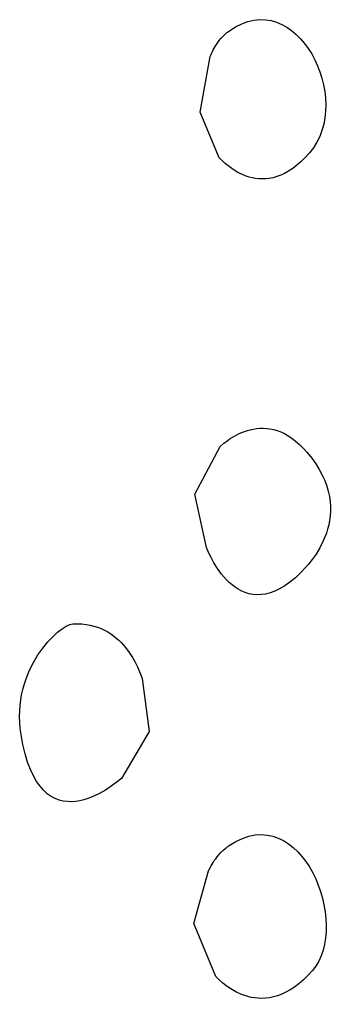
# Model space of a CAD drawing. Header units: millimetres. Extents: x 73 to 173, y -160 to -92.
# Drawn here: x 153.685 to 154.001, y -140.313 to -139.319 of the extents above; entities that cross this region are included whole.
import ezdxf

# ---------------------------------------------------------------- set-up
doc = ezdxf.new("R2010")
doc.units = ezdxf.units.MM
doc.layers.add('F.Silkscreen', color=41, linetype='CONTINUOUS', true_color=0xf2eda1)

msp = doc.modelspace()

# ---------------------------------------------------------------- linework, layer by layer
at = {"layer": 'F.Silkscreen', "linetype": 'CONTINUOUS'}
for p, q in [((153.89828, -139.33044), (153.90462, -139.326368)), ((153.90462, -139.326368), (153.910904, -139.32323)), ((153.910904, -139.32323), (153.917109, -139.32099)), ((153.917109, -139.32099), (153.923203, -139.319604)), ((153.923203, -139.319604), (153.929186, -139.319021)), ((153.929186, -139.319021), (153.935039, -139.319201)), ((153.935039, -139.319201), (153.940722, -139.320116)), ((153.940722, -139.320116), (153.94624, -139.321707)), ((153.94624, -139.321707), (153.951572, -139.323941)), ((153.951572, -139.323941), (153.956692, -139.326765)), ((153.956692, -139.326765), (153.961582, -139.330149)), ((153.888016, -139.340275), (153.889715, -139.338242)), ((153.889715, -139.338242), (153.890624, -139.337232)), ((153.890624, -139.337232), (153.891578, -139.336228)), ((153.891578, -139.336228), (153.892581, -139.335219)), ((153.892581, -139.335219), (153.893621, -139.334231)), ((153.893621, -139.334231), (153.894716, -139.333255)), ((153.894716, -139.333255), (153.895858, -139.332295)), ((153.895858, -139.332295), (153.89704, -139.331355)), ((153.89704, -139.331355), (153.89828, -139.33044)), ((153.961582, -139.330149), (153.966239, -139.33405)), ((153.966239, -139.33405), (153.970614, -139.338411)), ((153.970614, -139.338411), (153.97472, -139.343204)), ((153.881902, -139.349753), (153.882834, -139.348023)), ((153.882834, -139.348023), (153.883902, -139.346191)), ((153.883902, -139.346191), (153.885111, -139.34427)), ((153.885111, -139.34427), (153.886486, -139.342294)), ((153.886486, -139.342294), (153.888016, -139.340275)), ((153.97472, -139.343204), (153.978522, -139.34838)), ((153.978522, -139.34838), (153.982011, -139.353907)), ((153.868774, -139.412917), (153.878945, -139.35654)), ((153.878945, -139.35654), (153.879478, -139.355114)), ((153.879478, -139.355114), (153.880449, -139.352785)), ((153.880449, -139.352785), (153.881108, -139.351353)), ((153.881108, -139.351353), (153.881902, -139.349753)), ((153.982011, -139.353907), (153.985157, -139.35973)), ((153.985157, -139.35973), (153.987948, -139.365817)), ((153.987948, -139.365817), (153.990374, -139.372111)), ((153.990374, -139.372111), (153.992396, -139.378584)), ((153.992396, -139.378584), (153.994033, -139.385185)), ((153.994033, -139.385185), (153.995221, -139.39188)), ((153.995221, -139.39188), (153.995963, -139.398612)), ((153.995963, -139.398612), (153.996253, -139.405347)), ((153.996253, -139.405347), (153.996057, -139.41206)), ((153.888052, -139.459267), (153.868774, -139.412917)), ((153.996057, -139.41206), (153.995359, -139.41868)), ((153.994152, -139.425186), (153.992396, -139.431511)), ((153.995359, -139.41868), (153.994152, -139.425186)), ((153.990094, -139.437647), (153.987215, -139.44352)), ((153.992396, -139.431511), (153.990094, -139.437647)), ((153.987215, -139.44352), (153.983749, -139.4491)), ((153.979672, -139.454336), (153.97535, -139.459088)), ((153.983749, -139.4491), (153.979672, -139.454336)), ((153.891529, -139.462786), (153.888052, -139.459267)), ((153.89439, -139.465384), (153.891529, -139.462786)), ((153.89796, -139.468291), (153.89439, -139.465384)), ((153.966813, -139.466973), (153.962621, -139.470168)), ((153.971059, -139.46329), (153.966813, -139.466973)), ((153.97535, -139.459088), (153.971059, -139.46329)), ((153.902174, -139.471295), (153.89796, -139.468291)), ((153.907015, -139.474197), (153.902174, -139.471295)), ((153.912415, -139.476796), (153.907015, -139.474197)), ((153.915321, -139.477931), (153.912415, -139.476796)), ((153.918343, -139.478916), (153.915321, -139.477931)), ((153.950421, -139.47702), (153.946487, -139.47848)), ((153.954424, -139.475166), (153.950421, -139.47702)), ((153.95849, -139.472888), (153.954424, -139.475166)), ((153.962621, -139.470168), (153.95849, -139.472888)), ((153.921502, -139.479722), (153.918343, -139.478916)), ((153.924759, -139.480341), (153.921502, -139.479722)), ((153.928135, -139.480724), (153.924759, -139.480341)), ((153.931618, -139.480874), (153.928135, -139.480724)), ((153.935199, -139.480742), (153.931618, -139.480874)), ((153.938881, -139.480325), (153.935199, -139.480742)), ((153.942642, -139.479569), (153.938881, -139.480325)), ((153.946487, -139.47848), (153.942642, -139.479569)), ((153.91372, -139.737135), (153.9166, -139.736182)), ((153.9166, -139.736182), (153.919588, -139.735371)), ((153.919588, -139.735371), (153.922676, -139.734706)), ((153.922676, -139.734706), (153.925874, -139.73423)), ((153.925874, -139.73423), (153.929158, -139.733938)), ((153.929158, -139.733938), (153.932531, -139.73388)), ((153.932531, -139.73388), (153.935983, -139.734067)), ((153.935983, -139.734067), (153.939504, -139.734529)), ((153.939504, -139.734529), (153.943093, -139.73526)), ((153.943093, -139.73526), (153.946744, -139.736315)), ((153.946744, -139.736315), (153.950439, -139.737695)), ((153.895573, -139.746971), (153.899211, -139.744449)), ((153.899211, -139.744449), (153.903481, -139.741854)), ((153.903481, -139.741854), (153.905842, -139.740576)), ((153.905842, -139.740576), (153.908336, -139.739352)), ((153.908336, -139.739352), (153.910969, -139.738199)), ((153.910969, -139.738199), (153.91372, -139.737135)), ((153.950439, -139.737695), (153.954192, -139.739428)), ((153.954192, -139.739428), (153.957974, -139.741541)), ((153.957974, -139.741541), (153.961787, -139.744046)), ((153.961787, -139.744046), (153.965629, -139.746971)), ((153.863078, -139.800883), (153.889019, -139.752347)), ((153.889019, -139.752347), (153.892628, -139.749241)), ((153.892628, -139.749241), (153.895573, -139.746971)), ((153.965629, -139.746971), (153.96949, -139.750337)), ((153.96949, -139.750337), (153.973364, -139.754162)), ((153.973364, -139.754162), (153.977246, -139.758482)), ((153.977246, -139.758482), (153.981965, -139.764365)), ((153.981965, -139.764365), (153.986096, -139.770179)), ((153.986096, -139.770179), (153.989649, -139.775917)), ((153.989649, -139.775917), (153.992664, -139.781568)), ((153.992664, -139.781568), (153.995171, -139.787123)), ((153.995171, -139.787123), (153.997186, -139.792587)), ((153.997186, -139.792587), (153.998747, -139.79795)), ((153.874958, -139.854973), (153.863078, -139.800883)), ((153.998747, -139.79795), (153.99988, -139.8032)), ((153.99988, -139.8032), (154.000612, -139.808344)), ((154.000612, -139.808344), (154.000971, -139.813356)), ((154.000971, -139.813356), (154.000987, -139.818236)), ((154.000684, -139.82299), (154.000093, -139.827607)), ((154.000987, -139.818236), (154.000684, -139.82299)), ((153.999238, -139.832075), (153.998151, -139.83638)), ((154.000093, -139.827607), (153.999238, -139.832075)), ((153.996854, -139.840534), (153.993764, -139.848342)), ((153.998151, -139.83638), (153.996854, -139.840534)), ((153.877429, -139.860653), (153.874958, -139.854973)), ((153.990188, -139.855445), (153.986346, -139.861786)), ((153.993764, -139.848342), (153.990188, -139.855445)), ((153.879671, -139.865217), (153.877429, -139.860653)), ((153.882595, -139.870524), (153.879671, -139.865217)), ((153.986346, -139.861786), (153.982475, -139.867323)), ((153.886194, -139.876264), (153.882595, -139.870524)), ((153.978768, -139.871998), (153.975476, -139.875759)), ((153.982475, -139.867323), (153.978768, -139.871998)), ((153.890473, -139.882141), (153.886194, -139.876264)), ((153.895436, -139.887832), (153.890473, -139.882141)), ((153.971015, -139.880387), (153.965333, -139.885642)), ((153.975476, -139.875759), (153.971015, -139.880387)), ((153.898167, -139.890512), (153.895436, -139.887832)), ((153.901074, -139.893035), (153.898167, -139.890512)), ((153.904152, -139.895368), (153.901074, -139.893035)), ((153.9074, -139.897457), (153.904152, -139.895368)), ((153.954518, -139.893864), (153.94937, -139.896901)), ((153.959841, -139.890114), (153.954518, -139.893864)), ((153.965333, -139.885642), (153.959841, -139.890114)), ((153.910823, -139.899267), (153.9074, -139.897457)), ((153.914412, -139.900774), (153.910823, -139.899267)), ((153.918178, -139.901924), (153.914412, -139.900774)), ((153.922119, -139.902675), (153.918178, -139.901924)), ((153.926226, -139.90301), (153.922119, -139.902675)), ((153.930503, -139.902875), (153.926226, -139.90301)), ((153.934962, -139.902239), (153.930503, -139.902875)), ((153.939594, -139.901051), (153.934962, -139.902239)), ((153.944391, -139.899285), (153.939594, -139.901051)), ((153.94937, -139.896901), (153.944391, -139.899285)), ((153.728412, -139.937531), (153.732618, -139.934908)), ((153.732618, -139.934908), (153.736254, -139.933245)), ((153.736254, -139.933245), (153.739171, -139.932575)), ((153.739171, -139.932575), (153.743868, -139.932446)), ((153.743868, -139.932446), (153.74837, -139.932599)), ((153.74837, -139.932599), (153.75268, -139.933054)), ((153.75268, -139.933054), (153.756805, -139.933766)), ((153.756805, -139.933766), (153.760737, -139.934738)), ((153.760737, -139.934738), (153.764488, -139.93593)), ((153.718862, -139.94557), (153.723781, -139.941102)), ((153.723781, -139.941102), (153.728412, -139.937531)), ((153.764488, -139.93593), (153.768062, -139.93734)), ((153.768062, -139.93734), (153.771465, -139.938938)), ((153.771465, -139.938938), (153.774681, -139.940715)), ((153.774681, -139.940715), (153.777743, -139.942657)), ((153.777743, -139.942657), (153.780633, -139.944724)), ((153.780633, -139.944724), (153.783381, -139.946917)), ((153.708752, -139.957073), (153.713809, -139.950902)), ((153.713809, -139.950902), (153.718862, -139.94557)), ((153.783381, -139.946917), (153.785949, -139.949218)), ((153.785949, -139.949218), (153.788367, -139.951598)), ((153.788367, -139.951598), (153.790637, -139.954044)), ((153.790637, -139.954044), (153.792772, -139.956533)), ((153.699203, -139.971786), (153.703835, -139.96404)), ((153.703835, -139.96404), (153.708752, -139.957073)), ((153.792772, -139.956533), (153.796589, -139.961591)), ((153.796589, -139.961591), (153.799877, -139.966623)), ((153.694986, -139.980263), (153.699203, -139.971786)), ((153.799877, -139.966623), (153.802632, -139.97147)), ((153.802632, -139.97147), (153.8049, -139.976001)), ((153.691357, -139.989447), (153.694986, -139.980263)), ((153.8049, -139.976001), (153.806711, -139.980066)), ((153.806711, -139.980066), (153.808103, -139.983515)), ((153.808103, -139.983515), (153.809669, -139.987978)), ((153.688423, -139.999298), (153.68979, -139.994294)), ((153.68979, -139.994294), (153.691357, -139.989447)), ((153.809669, -139.987978), (153.816926, -140.041829)), ((153.686343, -140.0098), (153.687264, -140.004469)), ((153.687264, -140.004469), (153.688423, -139.999298)), ((153.685667, -140.015276), (153.686343, -140.0098)), ((153.685135, -140.026671), (153.685258, -140.020896)), ((153.685258, -140.020896), (153.685667, -140.015276)), ((153.68531, -140.032576), (153.685135, -140.026671)), ((153.685806, -140.038616), (153.68531, -140.032576)), ((153.686634, -140.044797), (153.685806, -140.038616)), ((153.816926, -140.041829), (153.788588, -140.089487)), ((153.688573, -140.055146), (153.686634, -140.044797)), ((153.690809, -140.064475), (153.688573, -140.055146)), ((153.693341, -140.072828), (153.690809, -140.064475)), ((153.69614, -140.080244), (153.693341, -140.072828)), ((153.699179, -140.086784), (153.69614, -140.080244)), ((153.70245, -140.09248), (153.699179, -140.086784)), ((153.705913, -140.097379), (153.70245, -140.09248)), ((153.78304, -140.09399), (153.778276, -140.097449)), ((153.788588, -140.089487), (153.78304, -140.09399)), ((153.709545, -140.101517), (153.705913, -140.097379)), ((153.713336, -140.104952), (153.709545, -140.101517)), ((153.772445, -140.101255), (153.765729, -140.105043)), ((153.778276, -140.097449), (153.772445, -140.101255)), ((153.717252, -140.107713), (153.713336, -140.104952)), ((153.721276, -140.109854), (153.717252, -140.107713)), ((153.725373, -140.111423), (153.721276, -140.109854)), ((153.729539, -140.112464), (153.725373, -140.111423)), ((153.733719, -140.113003), (153.729539, -140.112464)), ((153.737927, -140.113103), (153.733719, -140.113003)), ((153.742128, -140.112804), (153.737927, -140.113103)), ((153.746284, -140.112137), (153.742128, -140.112804)), ((153.750387, -140.111175), (153.746284, -140.112137)), ((153.754403, -140.109938), (153.750387, -140.111175)), ((153.758313, -140.108472), (153.754403, -140.109938)), ((153.762098, -140.106829), (153.758313, -140.108472)), ((153.765729, -140.105043), (153.762098, -140.106829)), ((153.898174, -140.157544), (153.905014, -140.153418)), ((153.905014, -140.153418), (153.911691, -140.150291)), ((153.911691, -140.150291), (153.918224, -140.148117)), ((153.918224, -140.148117), (153.924582, -140.146866)), ((153.924582, -140.146866), (153.930755, -140.146481)), ((153.930755, -140.146481), (153.936729, -140.146901)), ((153.936729, -140.146901), (153.942495, -140.148089)), ((153.942495, -140.148089), (153.948043, -140.149999)), ((153.948043, -140.149999), (153.953356, -140.152562)), ((153.953356, -140.152562), (153.958422, -140.155761)), ((153.890325, -140.16408), (153.891324, -140.163101)), ((153.891324, -140.163101), (153.892365, -140.162125)), ((153.892365, -140.162125), (153.893454, -140.16117)), ((153.893454, -140.16117), (153.894574, -140.16023)), ((153.894574, -140.16023), (153.89573, -140.159316)), ((153.89573, -140.159316), (153.896935, -140.158422)), ((153.896935, -140.158422), (153.898174, -140.157544)), ((153.958422, -140.155761), (153.963236, -140.15953)), ((153.963236, -140.15953), (153.967781, -140.163821)), ((153.881812, -140.174761), (153.883021, -140.172922)), ((153.883021, -140.172922), (153.884382, -140.171019)), ((153.884382, -140.171019), (153.885886, -140.169053)), ((153.885886, -140.169053), (153.887543, -140.167065)), ((153.887543, -140.167065), (153.889358, -140.165068)), ((153.889358, -140.165068), (153.890325, -140.16408)), ((153.967781, -140.163821), (153.972043, -140.168582)), ((153.972043, -140.168582), (153.976002, -140.173771)), ((153.8623, -140.236713), (153.877143, -140.183309)), ((153.877143, -140.183309), (153.877816, -140.181867)), ((153.877816, -140.181867), (153.879011, -140.179537)), ((153.879011, -140.179537), (153.879804, -140.178087)), ((153.879804, -140.178087), (153.880735, -140.176484)), ((153.880735, -140.176484), (153.881812, -140.174761)), ((153.976002, -140.173771), (153.979657, -140.179339)), ((153.979657, -140.179339), (153.982986, -140.185225)), ((153.982986, -140.185225), (153.985992, -140.191399)), ((153.985992, -140.191399), (153.988647, -140.197802)), ((153.988647, -140.197802), (153.990932, -140.204389)), ((153.990932, -140.204389), (153.992877, -140.211106)), ((153.992877, -140.211106), (153.994418, -140.217911)), ((153.994418, -140.217911), (153.995572, -140.224756)), ((153.995572, -140.224756), (153.99632, -140.231576)), ((153.99632, -140.231576), (153.996642, -140.238344)), ((153.884497, -140.290605), (153.8623, -140.236713)), ((153.996642, -140.238344), (153.996534, -140.245006)), ((153.995977, -140.251503), (153.994975, -140.257799)), ((153.996534, -140.245006), (153.995977, -140.251503)), ((153.994975, -140.257799), (153.993498, -140.263839)), ((153.991531, -140.269574), (153.989082, -140.274957)), ((153.993498, -140.263839), (153.991531, -140.269574)), ((153.986124, -140.279939), (153.982643, -140.284473)), ((153.989082, -140.274957), (153.986124, -140.279939)), ((153.888254, -140.294284), (153.884497, -140.290605)), ((153.978035, -140.289488), (153.973467, -140.293946)), ((153.982643, -140.284473), (153.978035, -140.289488)), ((153.891348, -140.296998), (153.888254, -140.294284)), ((153.895188, -140.299999), (153.891348, -140.296998)), ((153.899724, -140.303105), (153.895188, -140.299999)), ((153.964477, -140.301238), (153.96007, -140.304126)), ((153.968943, -140.297841), (153.964477, -140.301238)), ((153.973467, -140.293946), (153.968943, -140.297841)), ((153.904937, -140.306088), (153.899724, -140.303105)), ((153.910737, -140.308756), (153.904937, -140.306088)), ((153.913863, -140.309912), (153.910737, -140.308756)), ((153.917109, -140.31091), (153.913863, -140.309912)), ((153.92048, -140.311723), (153.917109, -140.31091)), ((153.923982, -140.312324), (153.92048, -140.311723)), ((153.927605, -140.312692), (153.923982, -140.312324)), ((153.931333, -140.312808), (153.927605, -140.312692)), ((153.935171, -140.312627), (153.931333, -140.312808)), ((153.939101, -140.312136), (153.935171, -140.312627)), ((153.943136, -140.311322), (153.939101, -140.312136)), ((153.947255, -140.31013), (153.943136, -140.311322)), ((153.951451, -140.308556), (153.947255, -140.31013)), ((153.95572, -140.306564), (153.951451, -140.308556)), ((153.96007, -140.304126), (153.95572, -140.306564))]:
    msp.add_line(p, q, dxfattribs=at)

doc.saveas('drawing.dxf')
